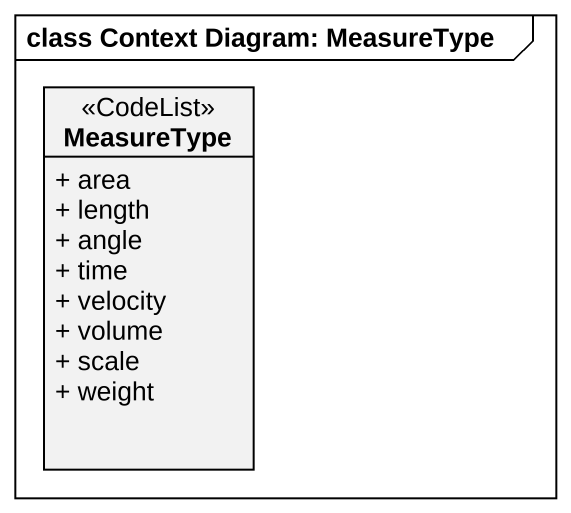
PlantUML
@startuml
mainframe class Context Diagram: MeasureType
hide circle
hide empty members
skinparam classAttributeIconSize 0
class MeasureType <<CodeList>> {
  + area
  + length
  + angle
  + time
  + velocity
  + volume
  + scale
  + weight
}
@enduml
